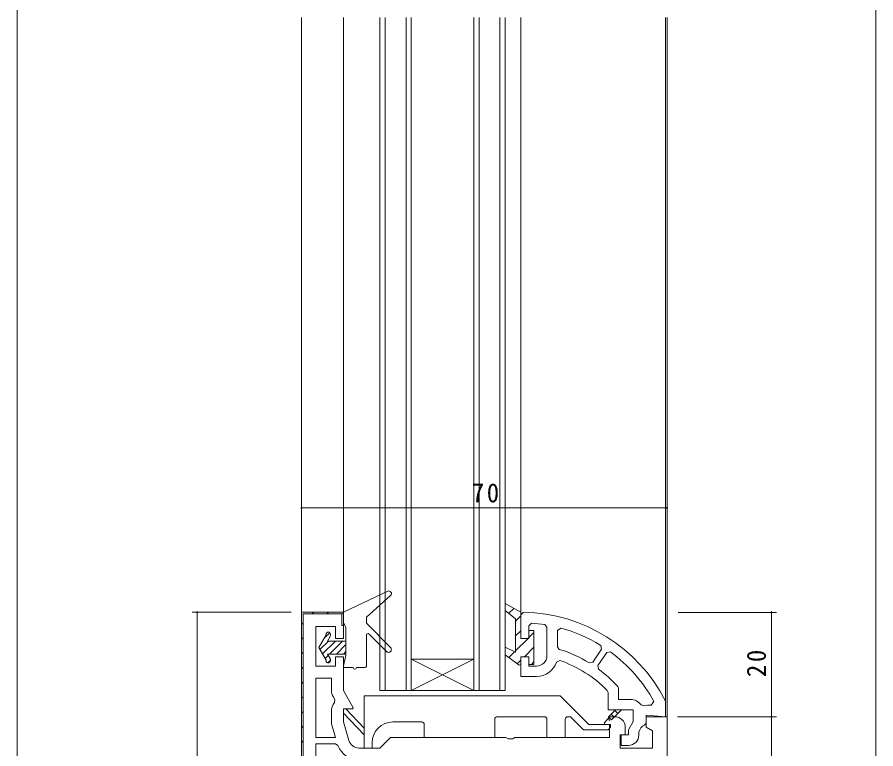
# Model space of a CAD drawing. Units: millimetres on the paper. Extents: x -420 to 373, y -297 to 267.
# Drawn here: x -417.7 to -253.2, y -140.6 to -0.4 of the extents above; entities that cross this region are included whole.
import ezdxf

# ---------------------------------------------------------------- set-up
doc = ezdxf.new("R2010")
doc.units = ezdxf.units.MM
for name, color, linetype, lineweight in [('0-1_YKK_ZWAK', 7, 'Continuous', 9), ('0-3_YKK_12', 2, 'Continuous', 9), ('0-4_YKK_D', 6, 'Continuous', 9), ('0-6_YKK_13', 4, 'Continuous', 9), ('0-7_YKK_11', 7, 'Continuous', 9)]:
    doc.layers.add(name, color=color, linetype=linetype, lineweight=lineweight)
doc.styles.add('ＭＳ ゴシック', font='')
doc.styles.get('ＭＳ ゴシック').set_extended_font_data('MS Gothic')

msp = doc.modelspace()

# ---------------------------------------------------------------- linework, layer by layer
at = {"layer": '0-1_YKK_ZWAK'}
msp.add_line((-417.7, -260.6), (-417.7, 264.4), dxfattribs=at)
at = {"layer": '0-3_YKK_12'}
for p, q in [((-363.208, -0.49), (-363.208, -219.936)), ((-355.208, -0.49), (-355.208, -114.962)), ((-348.208, -129.462), (-348.208, -0.49)), ((-347.208, -129.462), (-347.208, -0.49)), ((-343.208, -129.462), (-343.208, -0.49)), ((-342.208, -129.462), (-342.208, -0.49)), ((-330.208, -129.462), (-330.208, -0.49)), ((-329.208, -129.462), (-329.208, -0.49)), ((-325.208, -129.462), (-325.208, -0.49)), ((-324.208, -129.462), (-324.208, -0.49)), ((-321.208, -0.49), (-321.208, -114.638)), ((-293.508, -0.49), (-293.508, -131.639)), ((-293.208, -0.49), (-293.208, -174.962)), ((-342.208, -123.462), (-330.208, -129.462)), ((-330.208, -123.462), (-342.208, -129.462)), ((-342.208, -123.462), (-330.208, -123.462)), ((-324.208, -129.462), (-348.208, -129.462))]:
    msp.add_line(p, q, dxfattribs=at)
at = {"layer": '0-4_YKK_D'}
for p, q in [((-253.208, 169.538), (-253.208, -167.462)), ((-363.208, -94.462), (-293.208, -94.462)), ((-365.208, -114.462), (-384.208, -114.462)), ((-383.208, -204.462), (-383.208, -114.462)), ((-291.103, -114.464), (-272.208, -114.464)), ((-273.208, -114.464), (-273.208, -134.462)), ((-291.208, -134.462), (-272.208, -134.462)), ((-291.208, -134.462), (-272.208, -134.462)), ((-273.208, -165.462), (-273.208, -134.462))]:
    msp.add_line(p, q, dxfattribs=at)
for centre, start, end in [((-363.208, -94.462), 0, 180), ((-363.208, -94.462), 180, 0), ((-293.208, -94.462), 0, 180), ((-293.208, -94.462), 180, 0), ((-383.208, -114.462), 90, 270), ((-383.208, -114.462), 270, 90), ((-273.208, -114.464), 90, 270), ((-273.208, -114.464), 270, 90), ((-273.208, -134.462), 90, 270), ((-273.208, -134.462), 90, 270), ((-273.208, -134.462), 270, 90), ((-273.208, -134.462), 270, 90)]:
    msp.add_arc(centre, 0.106, start, end, dxfattribs=at)
at = {"layer": '0-6_YKK_13'}
for p, q in [((-355.208, -114.462), (-346.723, -110.411)), ((-350.808, -115.362), (-346.175, -111.235)), ((-355.208, -114.462), (-355.208, -116.462)), ((-355.208, -116.462), (-354.708, -117.328)), ((-350.808, -115.362), (-350.808, -116.562)), ((-346.169, -121.201), (-350.808, -116.562)), ((-358.875, -119.423), (-357.828, -118.376)), ((-354.708, -117.328), (-354.708, -122.762)), ((-359.908, -121.212), (-358.508, -118.787)), ((-359.691, -121.587), (-358.066, -119.962)), ((-359.198, -122.441), (-356.719, -119.962)), ((-358.508, -118.662), (-358.508, -118.787)), ((-358.262, -119.962), (-357.761, -119.094)), ((-358.262, -119.962), (-354.708, -119.962)), ((-357.872, -122.462), (-355.372, -119.962)), ((-357.708, -118.662), (-357.708, -118.894)), ((-350.808, -118.842), (-350.808, -124.762)), ((-350.295, -118.63), (-346.946, -121.979)), ((-359.908, -121.212), (-358.508, -123.637)), ((-356.525, -122.462), (-354.708, -120.644)), ((-358.705, -123.295), (-358.119, -122.709)), ((-358.262, -122.462), (-357.761, -123.33)), ((-358.262, -122.462), (-354.708, -122.462)), ((-354.708, -122.762), (-355.198, -124.688)), ((-355.178, -122.462), (-354.708, -121.991)), ((-358.508, -123.637), (-358.508, -123.762)), ((-358.212, -124.148), (-357.708, -123.644)), ((-357.708, -123.53), (-357.708, -123.762)), ((-353.308, -125.062), (-354.908, -125.062)), ((-351.108, -125.062), (-352.708, -125.062)), ((-313.707, -130.462), (-351.207, -130.462)), ((-351.207, -130.462), (-351.207, -140.462)), ((-308.207, -135.962), (-313.707, -130.462)), ((-355.207, -133.762), (-355.207, -132.962)), ((-355.207, -132.962), (-354.707, -132.962)), ((-354.707, -132.962), (-351.207, -136.625)), ((-351.207, -137.94), (-355.207, -133.762)), ((-325.707, -134.462), (-316.707, -134.462)), ((-312.207, -134.462), (-311.894, -134.462)), ((-311.54, -134.608), (-309.187, -136.962)), ((-345.707, -135.462), (-340.207, -135.462)), ((-349.707, -140.462), (-349.707, -139.462)), ((-351.207, -140.462), (-349.707, -140.462))]:
    msp.add_line(p, q, dxfattribs=at)
for points in [[(-339.707, -135.962), (-339.707, -138.462), (-326.207, -138.462), (-326.207, -134.962)], [(-316.207, -134.962), (-316.207, -138.462), (-312.707, -138.462), (-312.707, -134.962)], [(-309.187, -136.962), (-304.507, -136.962), (-304.007, -136.462), (-304.007, -135.962), (-308.207, -135.962)]]:
    msp.add_lwpolyline(points, dxfattribs=at)
for centre, radius, start, end in [((-346.508, -110.862), 0.5, 311.69427, 115.52351), ((-358.108, -118.662), 0.4, 0, 180), ((-358.108, -118.894), 0.4, 329.99998, 0), ((-350.508, -118.842), 0.3, 45, 180), ((-346.558, -121.59), 0.55, 224.99998, 44.99998), ((-358.108, -123.53), 0.4, 0, 30), ((-358.108, -123.762), 0.4, 180, 0), ((-354.908, -124.762), 0.3, 165.70561, 270), ((-351.108, -124.762), 0.3, 270, 0), ((-353.008, -125.062), 0.3, 180, 0), ((-325.707, -134.962), 0.5, 90, 180), ((-316.707, -134.962), 0.5, 0, 90), ((-312.207, -134.962), 0.5, 90, 180), ((-311.894, -134.962), 0.5, 44.99998, 90), ((-345.707, -139.462), 4, 90, 180), ((-340.207, -135.962), 0.5, 0, 90)]:
    msp.add_arc(centre, radius, start, end, dxfattribs=at)
at = {"layer": '0-7_YKK_11'}
for p, q in [((-361.189, -114.762), (-360.889, -114.462)), ((-358.36, -114.762), (-358.06, -114.462)), ((-355.579, -114.809), (-355.366, -114.596)), ((-355.208, -114.962), (-355.208, -116.962)), ((-323.525, -114.652), (-322.575, -113.702)), ((-320.7, -114.462), (-321.208, -114.962)), ((-321.208, -114.962), (-321.208, -119.262)), ((-363.208, -116.781), (-362.908, -116.481)), ((-322.208, -116.163), (-321.208, -115.163)), ((-322.208, -115.681), (-322.208, -122.097)), ((-319.708, -117.026), (-319.173, -116.527)), ((-322.208, -118.991), (-321.208, -117.991)), ((-319.721, -119.333), (-318.708, -118.32)), ((-319.708, -119.262), (-319.708, -117.026)), ((-316.629, -116.816), (-316.208, -117.31)), ((-316.208, -117.31), (-316.208, -122.762)), ((-314.208, -121.074), (-314.208, -117.952)), ((-363.208, -119.609), (-362.908, -119.309)), ((-322.208, -121.82), (-319.837, -119.449)), ((-320.521, -122.962), (-318.708, -121.148)), ((-313.854, -121.552), (-314.208, -121.074)), ((-363.208, -122.438), (-362.908, -122.138)), ((-323.505, -123.118), (-322.396, -122.009)), ((-304.061, -122.042), (-304.77, -122.166)), ((-363.208, -125.266), (-362.908, -124.966)), ((-321.9, -124.34), (-321.208, -123.648)), ((-319.193, -124.462), (-318.708, -123.977)), ((-314.404, -124), (-313.768, -123.682)), ((-363.208, -128.094), (-362.908, -127.794)), ((-360.508, -138.462), (-360.508, -127.062)), ((-363.208, -130.923), (-362.908, -130.623)), ((-296.256, -132.271), (-295.727, -131.539)), ((-298.171, -132.212), (-297.588, -132.39)), ((-363.208, -133.751), (-362.908, -133.451)), ((-304.139, -135.161), (-304.506, -134.793)), ((-303.333, -134.553), (-303.898, -133.987)), ((-302.625, -133.846), (-303.191, -133.28)), ((-363.208, -136.58), (-362.908, -136.28)), ((-363.208, -139.408), (-362.908, -139.108)), ((-360.508, -139.662), (-360.508, -180.162))]:
    msp.add_line(p, q, dxfattribs=at)
for points in [[(-322.208, -115.681), (-322.208, -122.097), (-324.208, -121.166), (-324.208, -122.583), (-321.538, -124.616), (-321.208, -124.444), (-321.208, -122.962), (-319.708, -122.962), (-319.708, -124.462), (-318.708, -124.462), (-318.708, -117.962), (-319.708, -117.962), (-319.708, -119.462), (-321.208, -119.462), (-321.208, -114.462), (-324.208, -112.794), (-324.208, -114.119)], [(-303.825, -135.045), (-301.942, -133.162), (-303.073, -133.162), (-304.39, -134.479)]]:
    msp.add_lwpolyline(points, close=True, dxfattribs=at)
for points in [[(-363.208, -204.462), (-363.208, -114.462), (-355.208, -114.462), (-355.208, -119.462), (-356.708, -119.462), (-356.708, -117.162), (-360.508, -117.162), (-360.508, -124.762), (-356.708, -124.762), (-356.708, -122.962), (-355.208, -122.962), (-355.208, -129.462), (-353.318, -132.735), (-353.449, -132.962), (-355.208, -132.962), (-355.208, -135.462), (-354.135, -139.037)], [(-355.208, -114.962), (-355.208, -116.962), (-355.508, -116.962), (-355.508, -114.762), (-362.908, -114.762), (-362.908, -204.162), (-349.508, -204.162), (-349.508, -201.962), (-349.208, -201.962), (-349.208, -203.962)], [(-314.208, -121.074), (-314.208, -117.952), (-313.577, -117.47)], [(-305.918, -120.792), (-305.767, -121.497), (-307.446, -123.986), (-308.121, -124.133)], [(-321.208, -123.162), (-321.208, -126.762), (-318.208, -126.762)], [(-318.208, -124.762), (-319.708, -124.762), (-319.708, -123.162)], [(-304.77, -122.166), (-306.449, -124.655), (-306.331, -125.337)], [(-360.508, -138.462), (-360.508, -127.062), (-357.508, -127.062), (-357.508, -129.328)], [(-304.648, -129.455), (-304.508, -129.803), (-304.508, -133.162), (-299.708, -133.162), (-299.708, -135.403), (-300.608, -136.962), (-300.608, -137.962), (-302.008, -137.962), (-302.008, -139.962), (-300.608, -139.962)], [(-302.637, -128.678), (-302.508, -129.013), (-302.508, -131.162), (-300.208, -131.162)], [(-357.132, -130.728), (-356.873, -131.178), (-356.912, -131.736)], [(-297.497, -136.07), (-297.208, -135.617), (-297.208, -134.184), (-293.508, -134.508), (-293.508, -131.582), (-293.562, -131.354)], [(-357.508, -133.462), (-357.508, -135.8), (-356.709, -138.462), (-360.508, -138.462)], [(-352.22, -140.462), (-348.208, -140.462), (-346.208, -138.462), (-324.074, -138.462), (-323.641, -138.712), (-322.775, -138.712), (-322.342, -138.462), (-304.208, -138.462), (-304.208, -135.962), (-305.112, -135.962), (-305.229, -135.717), (-304.208, -134.462), (-303.208, -134.462)], [(-301.208, -136.462), (-301.208, -137.962), (-302.208, -137.962), (-302.208, -140.462), (-296.008, -140.462), (-296.008, -137.155), (-297.208, -136.462), (-297.208, -134.462), (-293.208, -134.462), (-293.208, -165.462)], [(-298.608, -137.962), (-298.608, -137.519), (-298.593, -137.398)], [(-360.508, -139.662), (-360.508, -180.162), (-348.408, -180.162), (-348.408, -142.762), (-352.22, -142.762)], [(-356.241, -139.985), (-356.708, -139.662), (-360.508, -139.662)]]:
    msp.add_lwpolyline(points, dxfattribs=at)
for centre, radius, start, end in [((-321.168, -145.459), 31, 27.06326, 89.1351), ((-321.168, -145.459), 29, 80.99591, 86.05576), ((-321.168, -145.459), 29, 58.27412, 74.82498), ((-321.168, -145.459), 25, 58.54182, 72.98843), ((-318.208, -122.762), 2, 270, 359.99998), ((-321.168, -145.459), 29, 28.68439, 53.85017), ((-318.208, -122.762), 4, 270, 341.96796), ((-321.168, -145.459), 23, 44.09067, 71.23122), ((-321.168, -145.458), 25, 42.16278, 53.59714), ((-354.708, -129.328), 2.8, 179.99998, 210), ((-300.208, -133.662), 2.5, 35.45689, 90.00002), ((-354.708, -133.462), 2.8, 141.94031, 180), ((-296.708, -134.73), 2.5, 79.59135, 110.61668), ((-303.208, -136.462), 2, 0, 89.99998), ((-296.652, -137.883), 2, 114.96335, 165.9453), ((-300.608, -137.962), 2, 270, 359.99998), ((-352.22, -138.462), 2, 196.69922, 270), ((-352.22, -138.462), 4.3, 200.74236, 270.00002)]:
    msp.add_arc(centre, radius, start, end, dxfattribs=at)

# ---------------------------------------------------------------- texts
at = {"layer": '0-4_YKK_D', "color": 3, "insert": (-330.608, -93.462), "char_height": 3.666, "attachment_point": 7, "style": 'ＭＳ ゴシック'}
msp.add_mtext('\\T1.21;\\W0.95;70', dxfattribs=at)
at = {"layer": '0-4_YKK_D', "color": 3, "insert": (-274.208, -126.863), "char_height": 3.666, "attachment_point": 7, "rotation": 90, "style": 'ＭＳ ゴシック'}
msp.add_mtext('\\T1.21;\\W0.95;20', dxfattribs=at)

doc.saveas('drawing.dxf')
